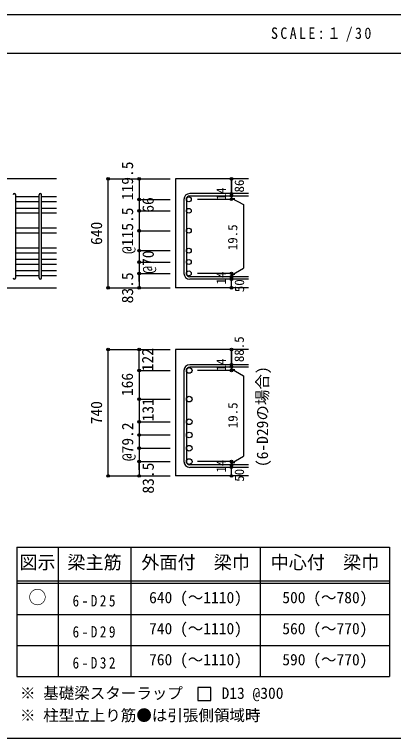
# Model space of a CAD drawing. Units: millimetres at full size, sheet at 1:30, with parts at other scales. Extents: x -5973 to 5954, y -4195 to 4201.
# Drawn here: x 1434 to 3633, y 3 to 4201 of the extents above; entities that cross this region are included whole.
import ezdxf
from ezdxf.enums import TextEntityAlignment as Align

# ---------------------------------------------------------------- set-up
doc = ezdxf.new("R2010")
doc.units = ezdxf.units.MM
doc.header["$LTSCALE"] = 30
doc.header["$PDMODE"] = 32
doc.header["$PDSIZE"] = 15
for name, color, linetype in [('0-1_躯体線', 2, 'Continuous'), ('0-5_基礎梁筋', 7, 'Continuous'), ('0-6_スタラップ筋', 7, 'Continuous'), ('0-7_文字', 4, 'Continuous'), ('0-D_寸法', 4, 'Continuous'), ('6-7_文字', 7, 'Continuous'), ('6-E_枠', 7, 'Continuous'), ('F-0_枠', 6, 'Continuous')]:
    doc.layers.add(name, color=color, linetype=linetype)
doc.styles.add('ＭＳ ゴシック', font='')
doc.styles.get('ＭＳ ゴシック').set_extended_font_data('MS Gothic')

msp = doc.modelspace()

# ---------------------------------------------------------------- linework, layer by layer
at = {"layer": '0-1_躯体線'}
for p, q in [((1677.44, 3248.3), (-172.56, 3248.3)), ((2792.44, 3248.3), (2367.44, 3248.3)), ((2367.44, 3248.3), (2367.44, 2616.3)), ((1277.44, 2616.3), (1677.44, 2616.3)), ((2792.44, 2616.3), (2367.44, 2616.3)), ((2792.44, 2258.85), (2367.44, 2258.85)), ((2367.44, 2258.85), (2367.44, 1525.35)), ((2792.44, 1525.35), (2367.44, 1525.35))]:
    msp.add_line(p, q, dxfattribs=at)
at = {"layer": '0-5_基礎梁筋'}
for p, q in [((1577.44, 3143.1), (1441.44, 3143.1)), ((1577.44, 3115.1), (1441.44, 3115.1)), ((1677.44, 3143.1), (1591.44, 3143.1)), ((1677.44, 3115.1), (1591.44, 3115.1)), ((1577.44, 3077.1), (1441.44, 3077.1)), ((1677.44, 3077.1), (1591.44, 3077.1)), ((1577.44, 3049.1), (1441.44, 3049.1)), ((1677.44, 3049.1), (1591.44, 3049.1)), ((1577.44, 2961.45), (1441.44, 2961.45)), ((1677.44, 2961.45), (1591.44, 2961.45)), ((1577.44, 2933.45), (1441.44, 2933.45)), ((1677.44, 2933.45), (1591.44, 2933.45)), ((1577.44, 2845.8), (1441.44, 2845.8)), ((1577.44, 2817.8), (1441.44, 2817.8)), ((1677.44, 2845.8), (1591.44, 2845.8)), ((1677.44, 2817.8), (1591.44, 2817.8)), ((1577.44, 2779.8), (1441.44, 2779.8)), ((1677.44, 2779.8), (1591.44, 2779.8)), ((1577.44, 2751.8), (1441.44, 2751.8)), ((1677.44, 2751.8), (1591.44, 2751.8)), ((1577.44, 2713.8), (1441.44, 2713.8)), ((1677.44, 2713.8), (1591.44, 2713.8)), ((1577.44, 2685.8), (1441.44, 2685.8)), ((1677.44, 2685.8), (1591.44, 2685.8))]:
    msp.add_line(p, q, dxfattribs=at)
at = {"layer": '0-5_基礎梁筋', "color": 3}
for centre, radius in [((2445.44, 3129.1), 14), ((2445.44, 3063.1), 14), ((2445.44, 2947.45), 14), ((2445.44, 2831.8), 14), ((2445.44, 2765.8), 14), ((2445.44, 2699.8), 14), ((2447.94, 2137.15), 16.5), ((2447.94, 1970.85), 16.5), ((2447.94, 1839.85), 16.5), ((2447.94, 1762.85), 16.5), ((2447.94, 1685.85), 16.5), ((2447.94, 1608.85), 16.5)]:
    msp.add_circle(centre, radius, dxfattribs=at)
at = {"layer": '0-6_スタラップ筋'}
for p, q in [((1441.44, 2673.3), (1441.44, 3155.6)), ((1577.44, 2673.3), (1577.44, 3155.6)), ((1591.44, 2673.3), (1591.44, 3155.6)), ((2792.44, 3162.6), (2450.94, 3162.6)), ((2417.44, 3129.1), (2417.44, 2699.8)), ((2431.44, 3129.1), (2431.44, 2699.8)), ((2792.44, 3148.6), (2450.94, 3148.6)), ((2792.44, 2680.3), (2450.94, 2680.3)), ((2792.44, 2666.3), (2450.94, 2666.3)), ((2792.44, 2170.65), (2450.94, 2170.65)), ((2792.44, 2156.65), (2450.94, 2156.65)), ((2417.44, 2137.15), (2417.44, 1608.85)), ((2431.44, 2137.15), (2431.44, 1608.85)), ((2792.44, 1589.35), (2450.94, 1589.35)), ((2792.44, 1575.35), (2450.94, 1575.35))]:
    msp.add_line(p, q, dxfattribs=at)
for centre, radius, start, end in [((1434.44, 3155.6), 7, 0, 180), ((1584.44, 3155.6), 7, 0, 180), ((2450.94, 3129.1), 33.5, 90, 180), ((2450.94, 3129.1), 19.5, 90, 180), ((2450.94, 2699.8), 33.5, 180, 270), ((2450.94, 2699.8), 19.5, 180, 270), ((1434.44, 2673.3), 7, 180, 0), ((1584.44, 2673.3), 7, 180, 0), ((2450.94, 2137.15), 33.5, 90, 180), ((2450.94, 2137.15), 19.5, 90, 180), ((2450.94, 1608.85), 33.5, 180, 270), ((2450.94, 1608.85), 19.5, 180, 270)]:
    msp.add_arc(centre, radius, start, end, dxfattribs=at)
at = {"layer": '0-D_寸法'}
for p, q in [((1977.44, 3248.3), (2157.44, 3248.3)), ((1977.44, 3248.3), (2157.44, 3248.3)), ((1977.44, 2616.3), (1977.44, 3248.3)), ((2157.44, 3248.3), (2337.44, 3248.3)), ((2157.44, 3248.3), (2337.44, 3248.3)), ((2157.44, 3248.3), (2157.44, 3129.1)), ((2692.44, 3148.6), (2692.44, 3162.6)), ((2157.44, 3129.1), (2337.44, 3129.1)), ((2157.44, 3129.1), (2337.44, 3129.1)), ((2157.44, 3129.1), (2157.44, 2699.8)), ((2157.44, 3129.1), (2157.44, 2699.8)), ((2692.44, 3129.1), (2496.35, 3129.1)), ((2692.44, 3146.1), (2692.44, 3129.1)), ((2692.44, 3136.35), (2711.76, 3133.68)), ((2692.44, 3136.35), (2762.5, 3098.4)), ((2762.5, 3098.4), (2762.5, 2730.5)), ((2157.44, 3063.1), (2337.44, 3063.1)), ((2157.44, 3063.1), (2337.44, 3063.1)), ((2157.44, 2947.45), (2337.44, 2947.45)), ((2157.44, 2831.8), (2337.44, 2831.8)), ((2157.44, 2765.8), (2337.44, 2765.8)), ((2692.44, 2690.05), (2762.5, 2730.5)), ((2157.44, 2699.8), (2337.44, 2699.8)), ((2692.44, 2699.8), (2496.35, 2699.8)), ((2692.44, 2680.3), (2692.44, 2699.8)), ((2692.44, 2690.05), (2711.76, 2695.23)), ((2692.44, 2666.3), (2692.44, 2680.3)), ((2692.44, 2616.3), (2692.44, 2666.3)), ((1977.44, 2616.3), (2157.44, 2616.3)), ((2157.44, 2616.3), (2337.44, 2616.3)), ((1977.44, 1525.35), (1977.44, 2258.85)), ((2157.44, 2137.15), (2157.44, 2258.85)), ((2692.44, 2156.65), (2692.44, 2170.65)), ((2692.44, 2156.65), (2692.44, 2137.15)), ((2692.44, 2146.9), (2762.5, 2106.45)), ((2692.44, 2146.9), (2711.76, 2141.73)), ((2157.44, 2137.15), (2337.44, 2137.15)), ((2157.44, 2137.15), (2337.44, 2137.15)), ((2157.44, 2137.15), (2157.44, 1608.85)), ((2157.44, 2137.15), (2157.44, 1608.85)), ((2692.44, 2137.15), (2496.35, 2137.15)), ((2762.5, 2106.45), (2762.5, 1639.55)), ((2157.44, 1970.85), (2337.44, 1970.85)), ((2157.44, 1970.85), (2337.44, 1970.85)), ((2157.44, 1839.85), (2337.44, 1839.85)), ((2157.44, 1762.85), (2337.44, 1762.85)), ((2157.44, 1685.85), (2337.44, 1685.85)), ((2692.44, 1599.1), (2762.5, 1639.55)), ((2157.44, 1608.85), (2157.44, 1525.35)), ((2157.44, 1561.38), (2157.44, 1608.85)), ((2157.44, 1608.85), (2337.44, 1608.85)), ((2692.44, 1608.85), (2496.35, 1608.85)), ((2692.44, 1589.35), (2692.44, 1608.85)), ((2692.44, 1599.1), (2711.76, 1604.28)), ((2692.44, 1575.35), (2692.44, 1589.35)), ((2692.44, 1525.35), (2692.44, 1575.35))]:
    msp.add_line(p, q, dxfattribs=at)
for points in [[(2692.44, 3248.3), (2692.44, 3162.6), (2692.44, 3248.3)], [(2157.44, 2652.33), (2157.44, 2699.8), (2157.44, 2616.3)], [(1977.44, 2258.85), (2157.44, 2258.85), (2337.44, 2258.85)], [(1977.44, 2258.85), (2157.44, 2258.85), (2337.44, 2258.85)], [(2692.44, 2170.65), (2692.44, 2258.85), (2692.44, 2170.65)], [(1977.44, 1525.35), (2157.44, 1525.35), (2337.44, 1525.35)]]:
    msp.add_lwpolyline(points, dxfattribs=at)
for centre, radius in [((1977.44, 3248.3), 8), ((1977.44, 3248.3), 7.2), ((1977.44, 3248.3), 6.4), ((1977.44, 3248.3), 5.6), ((1977.44, 3248.3), 4.8), ((1977.44, 3248.3), 4), ((1977.44, 3248.3), 3.2), ((1977.44, 3248.3), 2.4), ((1977.44, 3248.3), 1.6), ((1977.44, 3248.3), 0.8), ((2157.44, 3248.3), 8), ((2157.44, 3248.3), 7.2), ((2157.44, 3248.3), 6.4), ((2157.44, 3248.3), 5.6), ((2157.44, 3248.3), 4.8), ((2157.44, 3248.3), 4), ((2157.44, 3248.3), 3.2), ((2157.44, 3248.3), 2.4), ((2157.44, 3248.3), 1.6), ((2157.44, 3248.3), 0.8), ((2692.44, 3248.3), 4), ((2692.44, 3248.3), 3.6), ((2692.44, 3248.3), 3.2), ((2692.44, 3248.3), 2.8), ((2692.44, 3248.3), 2.4), ((2692.44, 3248.3), 2), ((2692.44, 3248.3), 1.6), ((2692.44, 3248.3), 1.2), ((2692.44, 3248.3), 0.8), ((2692.44, 3248.3), 0.4), ((2692.44, 3162.6), 4), ((2692.44, 3148.6), 4), ((2692.44, 3162.6), 3.6), ((2692.44, 3148.6), 3.6), ((2692.44, 3162.6), 3.2), ((2692.44, 3148.6), 3.2), ((2692.44, 3162.6), 2.8), ((2692.44, 3148.6), 2.8), ((2692.44, 3162.6), 2.4), ((2692.44, 3148.6), 2.4), ((2692.44, 3162.6), 2), ((2692.44, 3148.6), 2), ((2692.44, 3162.6), 1.6), ((2692.44, 3148.6), 1.6), ((2692.44, 3162.6), 1.2), ((2692.44, 3148.6), 1.2), ((2692.44, 3162.6), 0.8), ((2692.44, 3148.6), 0.8), ((2692.44, 3162.6), 0.4), ((2692.44, 3148.6), 0.4), ((2157.44, 3129.1), 8), ((2157.44, 3129.1), 7.2), ((2157.44, 3129.1), 6.4), ((2157.44, 3129.1), 5.6), ((2157.44, 3129.1), 4.8), ((2157.44, 3129.1), 4), ((2157.44, 3129.1), 3.2), ((2157.44, 3129.1), 2.4), ((2157.44, 3129.1), 1.6), ((2157.44, 3129.1), 0.8), ((2692.44, 3129.1), 4), ((2692.44, 3129.1), 3.6), ((2692.44, 3129.1), 3.2), ((2692.44, 3129.1), 2.8), ((2692.44, 3129.1), 2.4), ((2692.44, 3129.1), 2), ((2692.44, 3129.1), 1.6), ((2692.44, 3129.1), 1.2), ((2692.44, 3129.1), 0.8), ((2692.44, 3129.1), 0.4), ((2157.44, 3063.1), 8), ((2157.44, 3063.1), 7.2), ((2157.44, 3063.1), 6.4), ((2157.44, 3063.1), 5.6), ((2157.44, 3063.1), 4.8), ((2157.44, 3063.1), 4), ((2157.44, 3063.1), 3.2), ((2157.44, 3063.1), 2.4), ((2157.44, 3063.1), 1.6), ((2157.44, 3063.1), 0.8), ((2157.44, 2947.45), 8), ((2157.44, 2947.45), 7.2), ((2157.44, 2947.45), 6.4), ((2157.44, 2947.45), 5.6), ((2157.44, 2947.45), 4.8), ((2157.44, 2947.45), 4), ((2157.44, 2947.45), 3.2), ((2157.44, 2947.45), 2.4), ((2157.44, 2947.45), 1.6), ((2157.44, 2947.45), 0.8), ((2157.44, 2831.8), 8), ((2157.44, 2831.8), 7.2), ((2157.44, 2831.8), 6.4), ((2157.44, 2831.8), 5.6), ((2157.44, 2831.8), 4.8), ((2157.44, 2831.8), 4), ((2157.44, 2831.8), 3.2), ((2157.44, 2831.8), 2.4), ((2157.44, 2831.8), 1.6), ((2157.44, 2831.8), 0.8), ((2157.44, 2765.8), 8), ((2157.44, 2765.8), 7.2), ((2157.44, 2765.8), 6.4), ((2157.44, 2765.8), 5.6), ((2157.44, 2765.8), 4.8), ((2157.44, 2765.8), 4), ((2157.44, 2765.8), 3.2), ((2157.44, 2765.8), 2.4), ((2157.44, 2765.8), 1.6), ((2157.44, 2765.8), 0.8), ((2157.44, 2699.8), 8), ((2157.44, 2699.8), 7.2), ((2157.44, 2699.8), 6.4), ((2157.44, 2699.8), 5.6), ((2157.44, 2699.8), 4.8), ((2157.44, 2699.8), 4), ((2157.44, 2699.8), 3.2), ((2157.44, 2699.8), 2.4), ((2157.44, 2699.8), 1.6), ((2157.44, 2699.8), 0.8), ((2692.44, 2699.8), 4), ((2692.44, 2699.8), 3.6), ((2692.44, 2699.8), 3.2), ((2692.44, 2699.8), 2.8), ((2692.44, 2699.8), 2.4), ((2692.44, 2699.8), 2), ((2692.44, 2699.8), 1.6), ((2692.44, 2699.8), 1.2), ((2692.44, 2699.8), 0.8), ((2692.44, 2699.8), 0.4), ((2692.44, 2680.3), 4), ((2692.44, 2666.3), 4), ((2692.44, 2680.3), 3.6), ((2692.44, 2666.3), 3.6), ((2692.44, 2680.3), 3.2), ((2692.44, 2666.3), 3.2), ((2692.44, 2680.3), 2.8), ((2692.44, 2666.3), 2.8), ((2692.44, 2680.3), 2.4), ((2692.44, 2666.3), 2.4), ((2692.44, 2680.3), 2), ((2692.44, 2666.3), 2), ((2692.44, 2680.3), 1.6), ((2692.44, 2666.3), 1.6), ((2692.44, 2680.3), 1.2), ((2692.44, 2666.3), 1.2), ((2692.44, 2680.3), 0.8), ((2692.44, 2666.3), 0.8), ((2692.44, 2680.3), 0.4), ((2692.44, 2666.3), 0.4), ((1977.44, 2616.3), 7.2), ((1977.44, 2616.3), 6.4), ((1977.44, 2616.3), 5.6), ((1977.44, 2616.3), 4.8), ((1977.44, 2616.3), 4), ((1977.44, 2616.3), 3.2), ((1977.44, 2616.3), 2.4), ((1977.44, 2616.3), 1.6), ((1977.44, 2616.3), 0.8), ((2157.44, 2616.3), 7.2), ((2157.44, 2616.3), 6.4), ((2157.44, 2616.3), 5.6), ((2157.44, 2616.3), 4.8), ((2157.44, 2616.3), 4), ((2157.44, 2616.3), 3.2), ((2157.44, 2616.3), 2.4), ((2157.44, 2616.3), 1.6), ((2157.44, 2616.3), 0.8), ((2692.44, 2616.3), 4), ((2692.44, 2616.3), 3.6), ((2692.44, 2616.3), 3.2), ((2692.44, 2616.3), 2.8), ((2692.44, 2616.3), 2.4), ((2692.44, 2616.3), 2), ((2692.44, 2616.3), 1.6), ((2692.44, 2616.3), 1.2), ((2692.44, 2616.3), 0.8), ((2692.44, 2616.3), 0.4), ((1977.44, 2258.85), 8), ((1977.44, 2258.85), 7.2), ((1977.44, 2258.85), 6.4), ((1977.44, 2258.85), 5.6), ((1977.44, 2258.85), 4.8), ((1977.44, 2258.85), 4), ((1977.44, 2258.85), 3.2), ((1977.44, 2258.85), 2.4), ((1977.44, 2258.85), 1.6), ((1977.44, 2258.85), 0.8), ((2157.44, 2258.85), 8), ((2157.44, 2258.85), 7.2), ((2157.44, 2258.85), 6.4), ((2157.44, 2258.85), 5.6), ((2157.44, 2258.85), 4.8), ((2157.44, 2258.85), 4), ((2157.44, 2258.85), 3.2), ((2157.44, 2258.85), 2.4), ((2157.44, 2258.85), 1.6), ((2157.44, 2258.85), 0.8), ((2692.44, 2258.85), 4), ((2692.44, 2258.85), 3.6), ((2692.44, 2258.85), 3.2), ((2692.44, 2258.85), 2.8), ((2692.44, 2258.85), 2.4), ((2692.44, 2258.85), 2), ((2692.44, 2258.85), 1.6), ((2692.44, 2258.85), 1.2), ((2692.44, 2258.85), 0.8), ((2692.44, 2258.85), 0.4), ((2157.44, 2137.15), 8), ((2157.44, 2137.15), 7.2), ((2157.44, 2137.15), 6.4), ((2157.44, 2137.15), 5.6), ((2157.44, 2137.15), 4.8), ((2157.44, 2137.15), 4), ((2692.44, 2170.65), 4), ((2692.44, 2156.65), 4), ((2692.44, 2137.15), 4), ((2692.44, 2170.65), 3.6), ((2692.44, 2156.65), 3.6), ((2692.44, 2170.65), 3.2), ((2692.44, 2156.65), 3.2), ((2692.44, 2170.65), 2.8), ((2692.44, 2156.65), 2.8), ((2692.44, 2170.65), 2.4), ((2692.44, 2156.65), 2.4), ((2692.44, 2170.65), 2), ((2692.44, 2156.65), 2), ((2692.44, 2170.65), 1.6), ((2692.44, 2156.65), 1.6), ((2692.44, 2170.65), 1.2), ((2692.44, 2156.65), 1.2), ((2692.44, 2170.65), 0.8), ((2692.44, 2156.65), 0.8), ((2692.44, 2170.65), 0.4), ((2692.44, 2156.65), 0.4), ((2157.44, 2137.15), 3.2), ((2157.44, 2137.15), 2.4), ((2157.44, 2137.15), 1.6), ((2157.44, 2137.15), 0.8), ((2692.44, 2137.15), 3.6), ((2692.44, 2137.15), 3.2), ((2692.44, 2137.15), 2.8), ((2692.44, 2137.15), 2.4), ((2692.44, 2137.15), 2), ((2692.44, 2137.15), 1.6), ((2692.44, 2137.15), 1.2), ((2692.44, 2137.15), 0.8), ((2692.44, 2137.15), 0.4), ((2157.44, 1970.85), 8), ((2157.44, 1970.85), 7.2), ((2157.44, 1970.85), 6.4), ((2157.44, 1970.85), 5.6), ((2157.44, 1970.85), 4.8), ((2157.44, 1970.85), 4), ((2157.44, 1970.85), 3.2), ((2157.44, 1970.85), 2.4), ((2157.44, 1970.85), 1.6), ((2157.44, 1970.85), 0.8), ((2157.44, 1839.85), 8), ((2157.44, 1839.85), 7.2), ((2157.44, 1839.85), 6.4), ((2157.44, 1839.85), 5.6), ((2157.44, 1839.85), 4.8), ((2157.44, 1839.85), 4), ((2157.44, 1839.85), 3.2), ((2157.44, 1839.85), 2.4), ((2157.44, 1839.85), 1.6), ((2157.44, 1839.85), 0.8), ((2157.44, 1762.85), 8), ((2157.44, 1762.85), 7.2), ((2157.44, 1762.85), 6.4), ((2157.44, 1762.85), 5.6), ((2157.44, 1762.85), 4.8), ((2157.44, 1762.85), 4), ((2157.44, 1762.85), 3.2), ((2157.44, 1762.85), 2.4), ((2157.44, 1762.85), 1.6), ((2157.44, 1762.85), 0.8), ((2157.44, 1685.85), 8), ((2157.44, 1685.85), 7.2), ((2157.44, 1685.85), 6.4), ((2157.44, 1685.85), 5.6), ((2157.44, 1685.85), 4.8), ((2157.44, 1685.85), 4), ((2157.44, 1685.85), 3.2), ((2157.44, 1685.85), 2.4), ((2157.44, 1685.85), 1.6), ((2157.44, 1685.85), 0.8), ((2157.44, 1608.85), 8), ((2157.44, 1608.85), 7.2), ((2157.44, 1608.85), 6.4), ((2157.44, 1608.85), 5.6), ((2157.44, 1608.85), 4.8), ((2157.44, 1608.85), 4), ((2157.44, 1608.85), 3.2), ((2157.44, 1608.85), 2.4), ((2157.44, 1608.85), 1.6), ((2157.44, 1608.85), 0.8), ((2692.44, 1608.85), 4), ((2692.44, 1608.85), 3.6), ((2692.44, 1608.85), 3.2), ((2692.44, 1608.85), 2.8), ((2692.44, 1608.85), 2.4), ((2692.44, 1608.85), 2), ((2692.44, 1608.85), 1.6), ((2692.44, 1608.85), 1.2), ((2692.44, 1608.85), 0.8), ((2692.44, 1608.85), 0.4), ((2692.44, 1589.35), 4), ((2692.44, 1575.35), 4), ((2692.44, 1589.35), 3.6), ((2692.44, 1575.35), 3.6), ((2692.44, 1589.35), 3.2), ((2692.44, 1575.35), 3.2), ((2692.44, 1589.35), 2.8), ((2692.44, 1575.35), 2.8), ((2692.44, 1589.35), 2.4), ((2692.44, 1575.35), 2.4), ((2692.44, 1589.35), 2), ((2692.44, 1575.35), 2), ((2692.44, 1589.35), 1.6), ((2692.44, 1575.35), 1.6), ((2692.44, 1589.35), 1.2), ((2692.44, 1575.35), 1.2), ((2692.44, 1589.35), 0.8), ((2692.44, 1575.35), 0.8), ((2692.44, 1589.35), 0.4), ((2692.44, 1575.35), 0.4), ((1977.44, 1525.35), 7.2), ((1977.44, 1525.35), 6.4), ((1977.44, 1525.35), 5.6), ((1977.44, 1525.35), 4.8), ((1977.44, 1525.35), 4), ((1977.44, 1525.35), 3.2), ((1977.44, 1525.35), 2.4), ((1977.44, 1525.35), 1.6), ((1977.44, 1525.35), 0.8), ((2157.44, 1525.35), 7.2), ((2157.44, 1525.35), 6.4), ((2157.44, 1525.35), 5.6), ((2157.44, 1525.35), 4.8), ((2157.44, 1525.35), 4), ((2157.44, 1525.35), 3.2), ((2157.44, 1525.35), 2.4), ((2157.44, 1525.35), 1.6), ((2157.44, 1525.35), 0.8), ((2692.44, 1525.35), 4), ((2692.44, 1525.35), 3.6), ((2692.44, 1525.35), 3.2), ((2692.44, 1525.35), 2.8), ((2692.44, 1525.35), 2.4), ((2692.44, 1525.35), 2), ((2692.44, 1525.35), 1.6), ((2692.44, 1525.35), 1.2), ((2692.44, 1525.35), 0.8), ((2692.44, 1525.35), 0.4)]:
    msp.add_circle(centre, radius, dxfattribs=at)
at = {"layer": '0-D_寸法', "color": 7}
for p in [(1977.44, 3248.3), (1977.44, 3248.3), (2157.44, 3248.3), (2157.44, 3248.3), (2692.44, 3248.3), (2692.44, 3162.6), (2692.44, 3148.6), (2157.44, 3129.1), (2157.44, 3129.1), (2692.44, 3129.1), (2157.44, 3063.1), (2157.44, 3063.1), (2157.44, 2947.45), (2157.44, 2947.45), (2157.44, 2947.45), (2157.44, 2831.8), (2157.44, 2831.8), (2157.44, 2831.8), (2157.44, 2765.8), (2157.44, 2765.8), (2157.44, 2765.8), (2157.44, 2699.8), (2157.44, 2699.8), (2157.44, 2699.8), (2692.44, 2699.8), (2692.44, 2699.8), (2692.44, 2680.3), (2692.44, 2666.3), (1977.44, 2616.3), (2157.44, 2616.3), (2692.44, 2616.3), (1977.44, 2258.85), (1977.44, 2258.85), (2157.44, 2258.85), (2692.44, 2258.85), (2157.44, 2137.15), (2692.44, 2170.65), (2692.44, 2156.65), (2692.44, 2137.15), (2157.44, 1970.85), (2157.44, 1839.85), (2157.44, 1839.85), (2157.44, 1762.85), (2157.44, 1762.85), (2157.44, 1685.85), (2157.44, 1685.85), (2157.44, 1608.85), (2157.44, 1608.85), (2692.44, 1608.85), (2692.44, 1589.35), (2692.44, 1575.35), (1977.44, 1525.35), (2157.44, 1525.35), (2692.44, 1525.35)]:
    msp.add_point(p, dxfattribs=at)
at = {"layer": '6-7_文字'}
msp.add_lwpolyline([(2497.82, 223.4), (2572.82, 223.4), (2572.82, 298.4), (2497.82, 298.4)], close=True, dxfattribs=at)
at = {"layer": '6-E_枠', "color": 3}
for p, q in [((1447.71, 1112.77), (1447.71, 362.77)), ((1447.71, 1112.77), (3610.24, 1112.77)), ((3610.24, 1112.77), (3610.24, 362.77)), ((1447.71, 362.77), (3610.24, 362.77))]:
    msp.add_line(p, q, dxfattribs=at)
at = {"layer": '6-E_枠'}
for p, q in [((1687.71, 1112.77), (1687.71, 362.77)), ((2110.24, 1112.77), (2110.24, 362.77)), ((2860.24, 1112.77), (2860.24, 362.77)), ((1447.71, 917.77), (3610.24, 917.77)), ((1447.71, 902.77), (3610.24, 902.77)), ((1447.71, 722.77), (3610.24, 722.77)), ((1447.71, 542.77), (3610.24, 542.77))]:
    msp.add_line(p, q, dxfattribs=at)
at = {"layer": 'F-0_枠'}
msp.add_line((-5972.88, 4201.15), (5954.1, 4201.15), dxfattribs=at)
at = {"layer": 'F-0_枠', "color": 2}
for p, q in [((-5972.88, 3976.15), (3723.6, 3976.15)), ((3723.6, 2.95), (-5972.88, 2.95))]:
    msp.add_line(p, q, dxfattribs=at)

# ---------------------------------------------------------------- texts
at = {"layer": '0-7_文字', "color": 7, "style": 'ＭＳ ゴシック'}
msp.add_text('(6-D29の場合)', height=65.98, rotation=90, dxfattribs=at).set_placement((2924.94, 1576.86), align=Align.BOTTOM_LEFT)
at = {"layer": '0-D_寸法', "style": 'ＭＳ ゴシック'}
for s, height, p in [('119.5', 65.98, (2142.18, 3124.31)), ('86', 54.99, (2782.26, 3168.94)), ('14', 54.99, (2677.21, 3123.94)), ('66', 65.98, (2261.68, 3051.79)), ('@115.5', 65.98, (2142.44, 2812.45)), ('640', 65.98, (1962.44, 2864.8)), ('19.5', 54.99, (2743.77, 2834.39)), ('@70', 65.98, (2262.44, 2698.3)), ('83.5', 65.98, (2142.44, 2526.3)), ('14', 54.99, (2677.18, 2635.62)), ('50', 54.99, (2782.76, 2591.13)), ('88.5', 54.99, (2781.33, 2185.26)), ('122', 65.98, (2259.13, 2132.21)), ('14', 54.99, (2677.21, 2131.99)), ('166', 65.98, (2141.21, 1988.23)), ('740', 65.98, (1962.44, 1824.6)), ('131', 65.98, (2261.21, 1842.16)), ('19.5', 54.99, (2744.72, 1802.17)), ('@79.2', 65.98, (2143.05, 1611.23)), ('83.5', 65.98, (2262.51, 1422.9)), ('14', 54.99, (2677.18, 1544.67)), ('50', 54.99, (2782.44, 1491.85))]:
    msp.add_text(s, height=height, rotation=90, dxfattribs=at).set_placement(p, align=Align.BOTTOM_LEFT)
at = {"layer": '6-7_文字', "color": 2, "style": 'ＭＳ ゴシック'}
for s, p in [('図示', (1462.71, 962.77)), ('梁主筋', (1741.48, 962.77)), ('外面付\u3000梁巾', (2170.24, 962.77)), ('中心付\u3000梁巾', (2920.24, 962.77)), ('○', (1515.21, 760.27))]:
    msp.add_text(s, height=76.98, dxfattribs=at).set_placement(p, align=Align.BOTTOM_LEFT)
at = {"layer": '6-7_文字', "style": 'ＭＳ ゴシック'}
for s, p in [('640 (～1110)', (2215.24, 767.77)), ('500 (～780)', (2987.74, 767.77)), ('740 (～1110)', (2215.24, 587.77)), ('560 (～770)', (2987.74, 587.77)), ('760 (～1110)', (2215.24, 407.77)), ('590 (～770)', (2987.74, 407.77)), ('※ 基礎梁スターラップ     D13 @300', (1466.27, 213.19)), ('※ 柱型立上り筋●は引張側領域時', (1466.27, 84.68))]:
    msp.add_text(s, height=65.98, dxfattribs=at).set_placement(p, align=Align.BOTTOM_LEFT)
at = {"layer": '6-7_文字', "color": 2, "insert": (2922.26, 4043.65), "char_height": 65.98, "attachment_point": 7, "style": 'ＭＳ ゴシック'}
msp.add_mtext('\\T1.34;\\W0.9;SCALE:１/30', dxfattribs=at)
at = {"layer": '6-7_文字', "char_height": 65.98, "attachment_point": 7, "style": 'ＭＳ ゴシック'}
for s, insert in [('\\T1.38;\\W0.85;6-D25', (1771.48, 767.77)), ('\\T1.38;\\W0.85;6-D29', (1771.48, 587.77)), ('\\T1.38;\\W0.85;6-D32', (1771.48, 407.77))]:
    msp.add_mtext(s, dxfattribs=dict(at, insert=insert))

doc.saveas('drawing.dxf')
